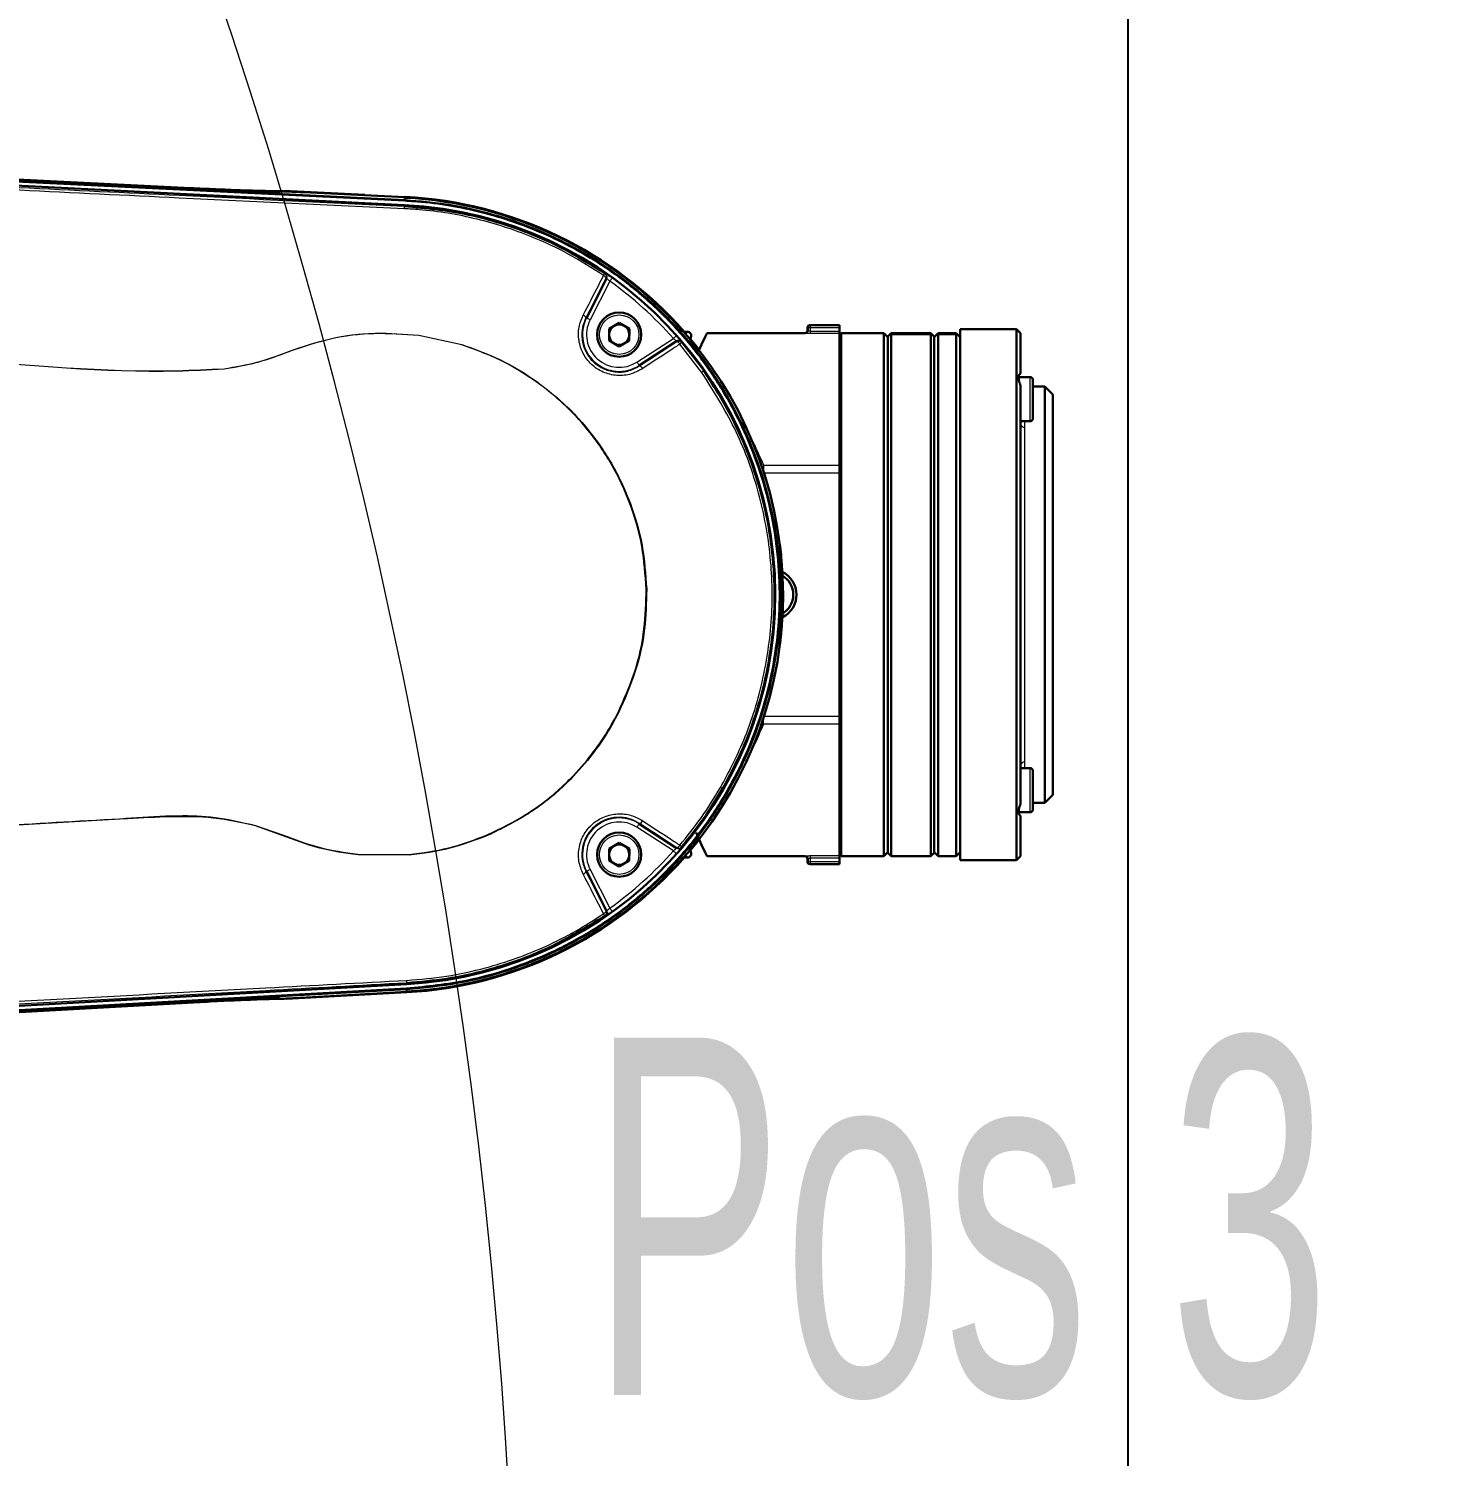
# Model space of a CAD drawing. Header units: millimetres. Extents: x 0 to 8400, y 0 to 5940.
# Drawn here: x 3019.2 to 3196, y 4273.8 to 4453.9 of the extents above; entities that cross this region are included whole.
import ezdxf

# ---------------------------------------------------------------- set-up
doc = ezdxf.new("R2010")
doc.units = ezdxf.units.MM
doc.layers.add('do kich thuoc', color=10, linetype='Continuous', lineweight=5, plot=False)
doc.styles.add('SLDTEXTSTYLE0', font='TXT', dxfattribs={"width": 0.605})
doc.styles.get("Standard").update_dxf_attribs({"font": 'times.ttf', "width": 2, "height": 50})
doc.dimstyles.new('ISO-25', dxfattribs={"dimtxt": 40, "dimasz": 40, "dimexe": 1.25, "dimexo": 0.625, "dimtad": 1, "dimtxsty": 'Standard', "dimcen": 2.5, "dimclrd": 1, "dimclrt": 1, "dimadec": 0, "dimazin": 0, "dimtfac": 1, "dimtmove": 0, "dimatfit": 3, "dimfxl": 1, "dimarcsym": 0})

# ---------------------------------------------------------------- blocks, each defined once
blk = doc.blocks.new('*D10')
at = {"color": 0, "lineweight": -2, "transparency": 16777216}
for p, q in [((3078.97, 4775.75), (3545.95, 4775.75)), ((3078.97, 3323.75), (3545.95, 3323.75))]:
    blk.add_line(p, q, dxfattribs=at)
at = {"color": 1, "lineweight": -2, "transparency": 16777216}
blk.add_line((3544.7, 4735.75), (3544.7, 3363.75), dxfattribs=at)
at = {"color": 1, "lineweight": 25, "transparency": 16777216}
for points in [[(3538.04, 4735.75), (3551.37, 4735.75), (3544.7, 4775.75)], [(3538.04, 3363.75), (3551.37, 3363.75), (3544.7, 3323.75)]]:
    blk.add_solid(points, dxfattribs=at)
at = {"layer": 'Defpoints', "color": 0, "lineweight": 25, "transparency": 16777216}
for p in [(3078.35, 4775.75), (3078.35, 3323.75), (3544.7, 3323.75)]:
    blk.add_point(p, dxfattribs=at)
at = {"color": 1, "lineweight": 25, "transparency": 16777216, "insert": (3523.73, 4049.75), "char_height": 40, "attachment_point": 5, "rotation": 90}
blk.add_mtext('1452', dxfattribs=at)

msp = doc.modelspace()

# ---------------------------------------------------------------- linework, layer by layer
at = {"color": 7, "linetype": 'Continuous', "lineweight": 30}
for p, q in [((2902.035, 4440.274), (3066.591, 4432.16)), ((3066.557, 4431.597), (2902.679, 4439.793)), ((3015.181, 4434.942), (3039.642, 4433.736)), ((3051.364, 4433.372), (3061.566, 4432.869)), ((3051.364, 4433.372), (3051.366, 4433.352)), ((3053.892, 4433.212), (3066.598, 4432.585)), ((3061.566, 4432.869), (3061.566, 4432.833)), ((3066.598, 4432.612), (3066.636, 4432.619)), ((3066.598, 4432.294), (3066.598, 4432.585)), ((3089.494, 4417.359), (3092.035, 4422.346)), ((3092.342, 4416.005), (3092.332, 4414.53)), ((3092.342, 4416.005), (3093.624, 4416.735)), ((3094.897, 4415.989), (3093.624, 4416.735)), ((3094.897, 4415.989), (3094.888, 4414.514)), ((3117.334, 4415.76), (3117.334, 4416.145)), ((3117.377, 4415.717), (3117.377, 4416.103)), ((3117.638, 4416.449), (3121.39, 4416.449)), ((3121.39, 4416.407), (3121.39, 4416.449)), ((3121.39, 4416.103), (3121.39, 4416.407)), ((3121.39, 4415.69), (3121.39, 4416.103)), ((3143.697, 4415.942), (3136.599, 4415.942)), ((3136.599, 4349.021), (3136.599, 4415.942)), ((3144.204, 4415.435), (3143.697, 4415.942)), ((3143.697, 4349.021), (3143.697, 4415.942)), ((3092.332, 4414.53), (3093.605, 4413.785)), ((3094.888, 4414.514), (3093.605, 4413.785)), ((3100.827, 4414.429), (3096.133, 4411.381)), ((3102.191, 4415.637), (3101.748, 4415.637)), ((3104.664, 4415.415), (3104.683, 4415.456)), ((3117.03, 4415.456), (3104.683, 4415.456)), ((3121.39, 4415.69), (3121.39, 4415.386)), ((3121.593, 4415.435), (3121.39, 4415.233)), ((3121.39, 4415.386), (3121.39, 4398.796)), ((3126.967, 4415.435), (3121.593, 4415.435)), ((3121.593, 4349.528), (3121.593, 4415.435)), ((3127.474, 4414.929), (3126.967, 4415.435)), ((3126.967, 4349.528), (3126.967, 4415.435)), ((3127.879, 4415.435), (3127.474, 4415.03)), ((3127.474, 4415.03), (3127.474, 4349.934)), ((3132.898, 4415.435), (3127.879, 4415.435)), ((3127.879, 4415.4), (3127.879, 4415.435)), ((3127.879, 4415.4), (3132.898, 4415.4)), ((3127.879, 4349.528), (3127.879, 4415.338)), ((3132.898, 4415.338), (3127.879, 4415.338)), ((3133.304, 4415.03), (3132.898, 4415.435)), ((3132.898, 4415.4), (3132.898, 4415.435)), ((3132.898, 4349.528), (3132.898, 4415.338)), ((3133.811, 4415.435), (3133.304, 4414.929)), ((3133.304, 4349.934), (3133.304, 4415.03)), ((3136.092, 4415.435), (3133.811, 4415.435)), ((3133.811, 4415.435), (3133.811, 4415.4)), ((3133.811, 4415.4), (3136.092, 4415.4)), ((3133.811, 4415.338), (3133.811, 4349.528)), ((3136.092, 4415.338), (3133.811, 4415.338)), ((3136.599, 4414.929), (3136.092, 4415.435)), ((3136.092, 4415.435), (3136.092, 4415.4)), ((3136.092, 4415.338), (3136.092, 4349.528)), ((3144.204, 4415.435), (3144.204, 4410.371)), ((3145.421, 4409.921), (3143.98, 4409.921)), ((3144.204, 4408.864), (3144.204, 4356.099)), ((3145.725, 4409.617), (3145.725, 4404.649)), ((3147.246, 4408.743), (3145.725, 4408.743)), ((3148.26, 4407.729), (3147.246, 4408.743)), ((3147.246, 4356.22), (3147.246, 4408.743)), ((3148.26, 4407.729), (3148.26, 4357.234)), ((3144.204, 4404.344), (3145.421, 4404.344)), ((3121.39, 4397.899), (3121.39, 4398.796)), ((3121.39, 4367.171), (3121.39, 4397.792)), ((3121.39, 4366.167), (3121.39, 4367.064)), ((3121.39, 4366.167), (3121.39, 4349.578)), ((3145.421, 4360.619), (3144.204, 4360.619)), ((3145.725, 4360.315), (3145.725, 4355.347)), ((3147.246, 4356.22), (3148.26, 4357.234)), ((3143.971, 4355.042), (3145.421, 4355.042)), ((3144.204, 4354.593), (3144.204, 4349.528)), ((3145.725, 4356.22), (3147.246, 4356.22)), ((3096.133, 4353.582), (3100.827, 4350.534)), ((3092.342, 4350.449), (3093.624, 4351.179)), ((3094.897, 4350.433), (3093.624, 4351.179)), ((3092.342, 4350.449), (3092.332, 4348.974)), ((3094.897, 4350.433), (3094.888, 4348.958)), ((3101.748, 4349.327), (3102.191, 4349.327)), ((3104.683, 4349.508), (3104.664, 4349.548)), ((3117.03, 4349.508), (3104.683, 4349.508)), ((3117.334, 4349.204), (3117.334, 4348.818)), ((3117.377, 4348.861), (3117.377, 4349.247)), ((3121.39, 4349.731), (3121.593, 4349.528)), ((3121.39, 4349.578), (3121.39, 4349.274)), ((3121.39, 4348.861), (3121.39, 4349.274)), ((3121.593, 4349.528), (3126.967, 4349.528)), ((3126.967, 4349.528), (3127.474, 4350.035)), ((3127.474, 4349.934), (3127.879, 4349.528)), ((3127.879, 4349.528), (3132.898, 4349.528)), ((3132.898, 4349.528), (3133.304, 4349.934)), ((3133.304, 4350.035), (3133.811, 4349.528)), ((3133.811, 4349.528), (3136.092, 4349.528)), ((3136.092, 4349.528), (3136.599, 4350.035)), ((3143.697, 4349.021), (3144.204, 4349.528)), ((3092.035, 4342.618), (3089.494, 4347.604)), ((3092.332, 4348.974), (3093.605, 4348.229)), ((3094.888, 4348.958), (3093.605, 4348.229)), ((3121.39, 4348.514), (3117.638, 4348.514)), ((3121.39, 4348.557), (3121.39, 4348.861)), ((3121.39, 4348.514), (3121.39, 4348.557)), ((3136.599, 4349.021), (3143.697, 4349.021)), ((2902.685, 4324.166), (3066.857, 4333.382)), ((3066.813, 4332.815), (2902.04, 4323.683)), ((3066.855, 4332.356), (3051.675, 4331.514)), ((3051.675, 4331.514), (3051.677, 4331.535)), ((3066.851, 4332.392), (3054.202, 4331.691)), ((3039.955, 4331.079), (3014.871, 4329.689))]:
    msp.add_line(p, q, dxfattribs=at)
at = {"color": 8, "linetype": 'Continuous', "lineweight": 15}
for p, q in [((2902.042, 4440.409), (3066.598, 4432.294)), ((3050.379, 4433.095), (3051.366, 4433.352)), ((3066.55, 4431.455), (3066.557, 4431.597)), ((3092.429, 4422.004), (3089.946, 4417.129)), ((3092.035, 4422.346), (3091.973, 4422.33)), ((3089.421, 4417.397), (3089.494, 4417.359)), ((3117.377, 4416.103), (3117.334, 4416.145)), ((3117.334, 4415.76), (3117.374, 4415.719)), ((3117.681, 4416.103), (3117.377, 4416.103)), ((3117.638, 4416.449), (3117.681, 4416.407)), ((3117.681, 4416.407), (3117.681, 4416.103)), ((3117.681, 4416.407), (3121.39, 4416.407)), ((3121.39, 4416.103), (3117.681, 4416.103)), ((3117.681, 4416.103), (3117.681, 4415.69)), ((3073.768, 4413.968), (3068.356, 4415.14)), ((3068.361, 4415.18), (3073.781, 4414.009)), ((3095.857, 4411.806), (3100.445, 4414.786)), ((3100.82, 4414.382), (3100.827, 4414.429)), ((3104.007, 4410.532), (3101.263, 4414.071)), ((3101.482, 4414.285), (3104.246, 4410.722)), ((3117.07, 4415.415), (3104.664, 4415.415)), ((3117.07, 4415.415), (3117.03, 4415.456)), ((3117.681, 4415.69), (3117.681, 4415.386)), ((3117.681, 4415.69), (3121.39, 4415.69)), ((3121.39, 4415.386), (3117.681, 4415.386)), ((3096.173, 4411.32), (3096.133, 4411.381)), ((3145.421, 4404.344), (3145.421, 4409.921)), ((3144.711, 4403.591), (3144.711, 4361.372)), ((3111.802, 4398.796), (3111.802, 4398.013)), ((3111.802, 4398.796), (3121.39, 4398.796)), ((3121.39, 4397.792), (3111.873, 4397.792)), ((3111.873, 4367.171), (3121.39, 4367.171)), ((3111.802, 4366.167), (3111.354, 4366.037)), ((3111.802, 4366.167), (3111.802, 4366.95)), ((3121.39, 4366.167), (3111.802, 4366.167)), ((3087.816, 4359.657), (3089.574, 4361.638)), ((3089.635, 4361.587), (3087.874, 4359.6)), ((3145.421, 4355.042), (3145.421, 4360.619)), ((3051.153, 4352.138), (3047.775, 4353.327)), ((3047.793, 4353.388), (3051.18, 4352.203)), ((3100.445, 4350.178), (3095.857, 4353.157)), ((3096.172, 4353.642), (3096.133, 4353.582)), ((3067.13, 4349.625), (3060.66, 4349.668)), ((3060.669, 4349.749), (3067.123, 4349.709)), ((3100.827, 4350.534), (3100.82, 4350.582)), ((3117.07, 4349.548), (3104.664, 4349.548)), ((3117.03, 4349.508), (3117.07, 4349.548)), ((3117.374, 4349.244), (3117.334, 4349.204)), ((3117.681, 4349.578), (3121.39, 4349.578)), ((3117.681, 4349.578), (3117.681, 4349.274)), ((3121.39, 4349.274), (3117.681, 4349.274)), ((3117.681, 4349.274), (3117.681, 4348.861)), ((3089.423, 4347.568), (3089.494, 4347.604)), ((3089.946, 4347.834), (3092.429, 4342.96)), ((3117.334, 4348.818), (3117.377, 4348.861)), ((3117.377, 4348.861), (3117.681, 4348.861)), ((3117.681, 4348.557), (3117.638, 4348.514)), ((3117.681, 4348.861), (3121.39, 4348.861)), ((3117.681, 4348.861), (3117.681, 4348.557)), ((3121.39, 4348.557), (3117.681, 4348.557)), ((3091.973, 4342.634), (3092.035, 4342.618)), ((3066.849, 4333.524), (3066.857, 4333.382)), ((3066.821, 4332.681), (2902.048, 4323.548)), ((3066.85, 4332.444), (3066.855, 4332.356))]:
    msp.add_line(p, q, dxfattribs=at)
at = {"color": 0, "lineweight": 25, "elevation": 559.688}
msp.add_lwpolyline([(2757.721, 5023.748), (3157.721, 5023.748), (3157.721, 3323.748), (2757.721, 3323.748)], close=True, dxfattribs=at)
at = {"color": 8, "linetype": 'Continuous', "lineweight": 15, "flags": 128}
for points in [[(3091.807, 4422.978), (3091.823, 4422.982), (3091.87, 4422.994)], [(3091.973, 4422.33), (3091.98, 4422.365), (3091.972, 4422.408), (3091.95, 4422.455), (3091.913, 4422.505), (3091.864, 4422.558), (3091.803, 4422.61), (3091.733, 4422.661), (3091.656, 4422.708)], [(3092.429, 4422.004), (3092.486, 4422.083), (3092.541, 4422.16), (3092.592, 4422.23), (3092.636, 4422.292), (3092.673, 4422.344), (3092.701, 4422.382), (3092.718, 4422.406), (3092.725, 4422.416)], [(3089.946, 4417.129), (3089.859, 4417.174), (3089.775, 4417.216), (3089.697, 4417.256), (3089.629, 4417.291), (3089.573, 4417.319), (3089.531, 4417.341), (3089.504, 4417.354), (3089.494, 4417.359)], [(3068.361, 4415.18), (3068.36, 4415.175), (3068.359, 4415.17), (3068.359, 4415.165), (3068.358, 4415.16), (3068.357, 4415.155), (3068.357, 4415.15), (3068.356, 4415.145), (3068.356, 4415.14)], [(3100.445, 4414.786), (3100.518, 4414.851), (3100.589, 4414.914), (3100.654, 4414.971), (3100.711, 4415.022), (3100.758, 4415.064), (3100.793, 4415.095), (3100.816, 4415.115), (3100.824, 4415.123)], [(3101.263, 4414.071), (3101.206, 4414.15), (3101.145, 4414.222), (3101.082, 4414.284), (3101.02, 4414.334), (3100.96, 4414.369), (3100.906, 4414.39), (3100.858, 4414.394), (3100.82, 4414.382)], [(3101.489, 4414.333), (3101.485, 4414.309), (3101.482, 4414.285)], [(3102.052, 4415.289), (3102.176, 4415.601), (3102.191, 4415.637)], [(3095.857, 4411.806), (3095.911, 4411.724), (3095.962, 4411.645), (3096.009, 4411.573), (3096.051, 4411.508), (3096.085, 4411.456), (3096.111, 4411.416), (3096.127, 4411.391), (3096.133, 4411.381)], [(3096.579, 4410.978), (3096.523, 4411.059), (3096.464, 4411.133), (3096.404, 4411.198), (3096.346, 4411.252), (3096.292, 4411.292), (3096.244, 4411.318), (3096.204, 4411.327), (3096.173, 4411.32)], [(3113.923, 4387.258), (3113.926, 4387.259), (3113.933, 4387.259), (3113.943, 4387.26), (3113.956, 4387.262), (3113.972, 4387.263), (3113.991, 4387.265), (3114.013, 4387.267), (3114.038, 4387.269)], [(3113.923, 4377.705), (3113.926, 4377.705), (3113.933, 4377.704), (3113.943, 4377.703), (3113.956, 4377.702), (3113.972, 4377.701), (3113.991, 4377.699), (3114.013, 4377.697), (3114.038, 4377.694)], [(3089.635, 4361.587), (3089.628, 4361.594), (3089.62, 4361.6), (3089.612, 4361.606), (3089.605, 4361.613), (3089.597, 4361.619), (3089.589, 4361.625), (3089.582, 4361.632), (3089.574, 4361.638)], [(3095.857, 4353.157), (3095.911, 4353.239), (3095.962, 4353.318), (3096.009, 4353.391), (3096.051, 4353.455), (3096.085, 4353.508), (3096.111, 4353.548), (3096.127, 4353.573), (3096.133, 4353.582)], [(3100.82, 4350.582), (3100.857, 4350.57), (3100.904, 4350.575), (3100.958, 4350.596), (3101.017, 4350.632), (3101.078, 4350.682), (3101.141, 4350.745), (3101.202, 4350.817), (3101.259, 4350.896)], [(3100.445, 4350.178), (3100.518, 4350.113), (3100.589, 4350.05), (3100.654, 4349.992), (3100.711, 4349.942), (3100.758, 4349.9), (3100.793, 4349.868), (3100.816, 4349.848), (3100.824, 4349.841)], [(3101.482, 4350.678), (3101.484, 4350.662), (3101.489, 4350.631)], [(3102.191, 4349.327), (3102.176, 4349.363), (3102.052, 4349.675)], [(3089.946, 4347.834), (3089.859, 4347.79), (3089.775, 4347.747), (3089.697, 4347.708), (3089.629, 4347.673), (3089.573, 4347.644), (3089.531, 4347.623), (3089.504, 4347.609), (3089.494, 4347.604)], [(3091.651, 4342.264), (3091.728, 4342.311), (3091.798, 4342.361), (3091.86, 4342.413), (3091.91, 4342.464), (3091.947, 4342.513), (3091.971, 4342.559), (3091.979, 4342.6), (3091.973, 4342.634)], [(3091.87, 4341.97), (3091.847, 4341.976), (3091.808, 4341.985)], [(3092.08, 4342.487), (3092.068, 4342.533), (3092.035, 4342.618)], [(3092.429, 4342.96), (3092.486, 4342.881), (3092.541, 4342.804), (3092.592, 4342.733), (3092.636, 4342.671), (3092.673, 4342.62), (3092.701, 4342.581), (3092.718, 4342.557), (3092.725, 4342.548)]]:
    msp.add_lwpolyline(points, dxfattribs=at)
at = {"color": 7, "linetype": 'Continuous', "lineweight": 30, "flags": 128}
for points in [[(3103.655, 4413.252), (3103.167, 4413.869), (3102.538, 4414.636)], [(3102.661, 4414.94), (3102.647, 4414.904), (3102.56, 4414.691)], [(3102.576, 4414.729), (3103.234, 4413.927), (3103.697, 4413.342)], [(3103.655, 4413.252), (3104.005, 4414.002), (3104.464, 4414.985), (3104.664, 4415.415)], [(3136.092, 4415.4), (3136.157, 4415.335), (3136.26, 4415.233)], [(3102.538, 4350.327), (3103.301, 4351.262), (3103.655, 4351.712)], [(3103.697, 4351.622), (3103.371, 4351.208), (3102.576, 4350.234)], [(3104.664, 4349.548), (3104.464, 4349.978), (3104.005, 4350.961), (3103.297, 4352.481)], [(3102.56, 4350.272), (3102.647, 4350.059), (3102.661, 4350.024)], [(3066.821, 4332.681), (3066.825, 4332.641), (3066.829, 4332.603), (3066.833, 4332.565), (3066.837, 4332.528), (3066.84, 4332.493), (3066.844, 4332.458), (3066.848, 4332.424), (3066.851, 4332.392)]]:
    msp.add_lwpolyline(points, dxfattribs=at)
at = {"color": 7, "linetype": 'Continuous', "lineweight": 30}
for centre in [(3093.615, 4415.26), (3093.615, 4349.704)]:
    msp.add_circle(centre, 2.788, dxfattribs=at)
at = {"color": 8, "linetype": 'Continuous', "lineweight": 15}
for centre in [(3093.615, 4415.26), (3093.615, 4349.704)]:
    msp.add_circle(centre, 2.484, dxfattribs=at)
at = {"color": 7, "linetype": 'Continuous', "lineweight": 15}
msp.add_arc((2367.65, 4229.008), 713.179, 314.966774, 189.876122, dxfattribs=at)
at = {"color": 7, "linetype": 'Continuous', "lineweight": 30}
for centre, radius, start, end in [((3083.178, 4431.364), 16.606, 176.787, 177.25222), ((3064.101, 4382.482), 50.165, 7.14579, 87.14692), ((3064.101, 4382.482), 50.202, 41.33336, 87.10565), ((3064.101, 4382.482), 50.113, 41.42244, 87.10054), ((3064.101, 4382.482), 49.177, 273.21291, 87.13692), ((3093.615, 4415.26), 1.278, 119.64134, 179.64134), ((3093.615, 4415.26), 1.278, 59.64134, 119.64134), ((3093.615, 4415.26), 1.278, 359.64134, 59.64134), ((3093.615, 4415.26), 1.278, 179.64134, 239.64134), ((3093.615, 4415.26), 1.278, 239.64134, 299.64134), ((3093.615, 4415.26), 1.278, 299.64134, 359.64134), ((3101.103, 4414.004), 0.507, 40.45185, 122.97755), ((3102.191, 4415.13), 0.507, 338, 90), ((3145.421, 4409.617), 0.304, 0, 90), ((3145.421, 4404.649), 0.304, 270, 0), ((3112.771, 4382.482), 3.194, 0, 64.2922), ((3112.771, 4382.482), 2.788, 0, 60.22901), ((3112.771, 4382.482), 1.288, 335.76427, 24.23573), ((3112.771, 4382.482), 2.788, 299.77099, 0), ((3112.771, 4382.482), 3.194, 295.87792, 0), ((3064.101, 4382.482), 50.165, 273.14233, 352.85421), ((3145.421, 4360.315), 0.304, 0, 90), ((3145.421, 4355.347), 0.304, 270, 0), ((3093.615, 4349.704), 1.278, 59.64134, 119.64134), ((3064.101, 4382.482), 50.113, 273.14438, 318.57756), ((3064.101, 4382.482), 50.202, 273.14438, 318.66664), ((3093.615, 4349.704), 1.278, 119.64134, 179.64134), ((3093.615, 4349.704), 1.278, 179.64134, 239.64134), ((3093.615, 4349.704), 1.278, 299.64134, 359.64134), ((3093.615, 4349.704), 1.278, 359.64134, 59.64134), ((3102.191, 4349.834), 0.507, 270, 22), ((3093.615, 4349.704), 1.278, 239.64134, 299.64134), ((3091.582, 4342.388), 0.507, 304.46587, 11.22186), ((3103.619, 4334.863), 36.864, 183.18477, 183.39431)]:
    msp.add_arc(centre, radius, start, end, dxfattribs=at)
at = {"color": 8, "linetype": 'Continuous', "lineweight": 15}
for centre, radius, start, end in [((3065.659, 4431.237), 0.918, 353.76101, 13.7776), ((3090.741, 4423.397), 1.145, 323.01643, 338.54838), ((3091.521, 4422.56), 0.507, 333.01768, 55.60194), ((3091.583, 4422.576), 0.507, 333.02981, 55.5499), ((3064.101, 4382.482), 48.626, 41.63196, 54.36804), ((3064.101, 4382.482), 49.133, 41.63196, 54.36804), ((3088.922, 4417.228), 0.526, 18.71532, 72.70893), ((3093.615, 4415.26), 4.625, 153, 303), ((3093.615, 4415.26), 4.118, 153, 303), ((3117.07, 4415.72), 0.304, 270.07935, 359.92065), ((3117.072, 4415.717), 0.305, 270.10203, 359.89797), ((3117.681, 4416.102), 0.304, 90.07286, 179.92714), ((3071.261, 4414.751), 2.626, 342.66414, 343.59554), ((3101.096, 4413.957), 0.507, 40.41245, 122.98045), ((3100.357, 4415.216), 1.46, 308.37094, 320.39626), ((3055.101, 4414.357), 3.315, 201.24165, 201.75464), ((3041.554, 4410.635), 2.287, 7.27208, 7.85856), ((3103.096, 4411.918), 1.659, 303.31263, 313.85797), ((3071.85, 4417.913), 15.265, 322.88377, 323.07101), ((3144.666, 4404.055), 0.466, 186.89395, 275.52205), ((3097.473, 4362.38), 20.801, 91.08094, 91.26776), ((3092.836, 4366.293), 1.491, 61.50189, 64.43474), ((3144.666, 4360.909), 0.465, 84.46649, 173.11751), ((3069.851, 4341.133), 25.805, 45.69847, 45.87782), ((3105.467, 4356.462), 1.941, 52.54926, 61.63247), ((3036.284, 4356.67), 11.967, 343.77507, 344.08131), ((3093.615, 4349.704), 4.625, 57, 207), ((3093.615, 4349.704), 4.118, 57, 207), ((3096.046, 4354.197), 0.569, 282.81155, 338.16096), ((3036.377, 4358.28), 16.002, 337.42901, 337.68352), ((3051.071, 4341.187), 28.245, 22.84259, 23.01284), ((3100.314, 4349.703), 1.521, 39.86277, 51.62902), ((3037.484, 4352.178), 23.311, 353.81743, 354.0179), ((3047.682, 4347.953), 19.519, 4.91438, 5.16086), ((3064.101, 4382.482), 48.626, 305.63196, 318.36804), ((3064.101, 4382.482), 49.133, 305.63196, 318.36804), ((3101.096, 4351.007), 0.507, 237.02509, 319.58051), ((3101.103, 4350.96), 0.507, 237.01646, 319.55414), ((3117.07, 4349.244), 0.304, 0.05667, 89.94333), ((3117.072, 4349.246), 0.304, 0.0908, 89.9092), ((3088.917, 4347.751), 0.538, 287.34185, 340.13984), ((3117.681, 4348.862), 0.305, 180.09555, 269.90445), ((3090.702, 4341.547), 1.189, 21.60504, 37.05738), ((3091.521, 4342.404), 0.507, 304.39664, 26.98373), ((3065.861, 4333.745), 1.013, 347.39628, 6.62227)]:
    msp.add_arc(centre, radius, start, end, dxfattribs=at)
at = {"color": 7, "linetype": 'Continuous', "lineweight": 30}
for centre, major_axis, start_param, end_param in [((3117.03, 4415.76), (-0.215, 0.215), 2.3568035, 3.9263818), ((3117.638, 4416.145), (-0.215, 0.215), 5.4983961, 7.0679745), ((3117.03, 4349.204), (-0.215, -0.215), 2.3568035, 3.9263818), ((3117.638, 4348.819), (-0.215, -0.215), 5.4983961, 7.0679745)]:
    msp.add_ellipse(centre, major_axis=major_axis, ratio=0.9987828, start_param=start_param, end_param=end_param, dxfattribs=at)
at = {"color": 8, "linetype": 'Continuous', "lineweight": 15}
for centre, major_axis, ratio, start_param, end_param in [((3117.334, 4382.482), (0, 33.258), 0.0349208, 6.2459529, 6.2482787), ((3117.03, 4382.482), (0, 32.954), 0.0352431, 6.2459529, 6.2482787), ((3117.03, 4382.482), (0, 32.954), 0.0352431, 3.1764992, 3.178825), ((3117.334, 4382.482), (0, 33.258), 0.0349208, 3.1764992, 3.178825)]:
    msp.add_ellipse(centre, major_axis=major_axis, ratio=ratio, start_param=start_param, end_param=end_param, dxfattribs=at)
for points, knots in [([(2997.93, 4434.8), (3011.341, 4434.146), (3034.217, 4433.03), (3057.087, 4431.916), (3066.55, 4431.455)], [0, 0, 0, 0, 0.5862102, 1, 1, 1, 1]), ([(3066.571, 4431.137), (3057.107, 4431.582), (3034.234, 4432.656), (3011.356, 4433.788), (2997.944, 4434.451)], [0, 0, 0, 0, 0.4137843, 1, 1, 1, 1]), ([(3066.598, 4432.294), (3068.464, 4432.138), (3072.2, 4431.826), (3077.691, 4430.566), (3083.012, 4428.751), (3088.084, 4426.326), (3092.853, 4423.358), (3097.264, 4419.879), (3101.245, 4415.916), (3104.762, 4411.537), (3107.773, 4406.794), (3110.218, 4401.736), (3112.088, 4396.44), (3113.358, 4390.968), (3113.992, 4385.386), (3114.003, 4379.769), (3113.39, 4374.185), (3112.141, 4368.708), (3110.292, 4363.404), (3107.866, 4358.338), (3104.873, 4353.583), (3101.373, 4349.19), (3097.407, 4345.212), (3093.009, 4341.716), (3088.253, 4338.73), (3084.267, 4336.807), (3079.375, 4334.905), (3073.949, 4333.349), (3069.035, 4332.888), (3066.821, 4332.681)], [0, 0, 0, 0, 0.03706, 0.0742387, 0.1112988, 0.1482898, 0.1853991, 0.2223903, 0.259381, 0.2964904, 0.3334812, 0.3704724, 0.4075816, 0.4445727, 0.4815636, 0.5186725, 0.5556639, 0.5926548, 0.6297639, 0.666755, 0.7037461, 0.7408553, 0.7778462, 0.8148375, 0.8519465, 0.8889377, 0.9023128, 0.9559807, 1, 1, 1, 1]), ([(3091.656, 4422.708), (3090.212, 4423.631), (3087.308, 4425.487), (3081.987, 4427.96), (3075.69, 4430.003), (3070.255, 4430.912), (3067.185, 4431.099), (3066.571, 4431.137)], [0, 0, 0, 0, 0.1916892, 0.3855476, 0.6552791, 0.9311545, 1, 1, 1, 1]), ([(3091.87, 4422.994), (3091.881, 4422.988), (3091.905, 4422.977), (3092.057, 4422.879), (3092.274, 4422.732), (3092.51, 4422.568), (3092.664, 4422.459), (3092.725, 4422.416)], [0, 0, 0, 0, 0.21338883, 0.42724898, 0.64228345, 0.8595568, 1, 1, 1, 1]), ([(3089.079, 4417.73), (3089.737, 4419.003), (3090.606, 4420.683), (3091.451, 4422.313), (3091.656, 4422.708)], [0, 0, 0, 0, 0.7576017, 1, 1, 1, 1]), ([(3091.973, 4422.33), (3091.77, 4421.938), (3090.932, 4420.323), (3090.072, 4418.658), (3089.421, 4417.397)], [0, 0, 0, 0, 0.24251655, 1, 1, 1, 1]), ([(3092.429, 4422.004), (3092.402, 4422.03), (3092.332, 4422.096), (3092.224, 4422.194), (3092.124, 4422.281), (3092.052, 4422.337), (3092.041, 4422.343), (3092.035, 4422.346)], [0, 0, 0, 0, 0.1422692, 0.3609864, 0.5757875, 0.7882883, 1, 1, 1, 1]), ([(3096.579, 4410.978), (3096.044, 4410.697), (3094.974, 4410.134), (3093.111, 4410.038), (3091.357, 4410.541), (3089.903, 4411.594), (3088.9, 4413.041), (3088.435, 4414.708), (3088.495, 4416.348), (3088.894, 4417.294), (3089.079, 4417.73)], [0, 0, 0, 0, 0.1350106, 0.2698976, 0.400366, 0.5263986, 0.6497328, 0.7719066, 0.8946821, 1, 1, 1, 1]), ([(3043.822, 4410.924), (3041.839, 4410.824), (3030.592, 4410.26), (3007.835, 4412.616), (2978.223, 4413.577), (2949.042, 4415.048), (2924.696, 4416.255), (2909.173, 4417.091), (2902.478, 4417.452)], [0, 0, 0, 0, 0.0421338, 0.2389417, 0.4837442, 0.6709129, 0.8580759, 1, 1, 1, 1]), ([(2902.479, 4417.484), (2909.174, 4417.123), (2924.698, 4416.284), (2949.043, 4415.073), (2978.225, 4413.598), (3007.835, 4412.637), (3030.591, 4410.281), (3041.837, 4410.847), (3043.819, 4410.947)], [0, 0, 0, 0, 0.1419341, 0.3291008, 0.5162731, 0.761082, 0.9578935, 1, 1, 1, 1]), ([(3089.421, 4417.397), (3089.256, 4417.006), (3088.9, 4416.162), (3088.85, 4414.69), (3089.274, 4413.193), (3090.18, 4411.892), (3091.489, 4410.943), (3093.065, 4410.486), (3094.737, 4410.567), (3095.694, 4411.069), (3096.173, 4411.32)], [0, 0, 0, 0, 0.1052904, 0.2277936, 0.3497112, 0.472972, 0.5990761, 0.7296635, 0.8647024, 1, 1, 1, 1]), ([(3117.681, 4415.69), (3117.647, 4415.69), (3117.578, 4415.691), (3117.487, 4415.696), (3117.418, 4415.704), (3117.383, 4415.711), (3117.379, 4415.715), (3117.377, 4415.717)], [0, 0, 0, 0, 0.21890431, 0.43806583, 0.65758193, 0.87745571, 1, 1, 1, 1]), ([(3052.011, 4413.156), (3053.731, 4413.741), (3057.195, 4414.921), (3062.747, 4415.616), (3066.472, 4415.326), (3068.361, 4415.18)], [0, 0, 0, 0, 0.3271864, 0.6587811, 1, 1, 1, 1]), ([(3068.356, 4415.14), (3066.522, 4415.286), (3062.803, 4415.581), (3057.252, 4414.904), (3053.741, 4413.712), (3052.022, 4413.128)], [0, 0, 0, 0, 0.3315848, 0.672781, 1, 1, 1, 1]), ([(3084.022, 4408.702), (3082.454, 4409.788), (3079.267, 4411.996), (3075.62, 4413.304), (3073.768, 4413.968)], [0, 0, 0, 0, 0.492325, 1, 1, 1, 1]), ([(3073.781, 4414.009), (3075.224, 4413.499), (3078.141, 4412.467), (3081.533, 4410.566), (3083.425, 4409.196), (3084.053, 4408.741)], [0, 0, 0, 0, 0.3958781, 0.79968, 1, 1, 1, 1]), ([(3096.173, 4411.32), (3097.35, 4412.095), (3098.919, 4413.127), (3100.44, 4414.131), (3100.82, 4414.382)], [0, 0, 0, 0, 0.750237, 1, 1, 1, 1]), ([(3101.263, 4414.071), (3100.881, 4413.818), (3099.347, 4412.804), (3097.766, 4411.761), (3096.579, 4410.978)], [0, 0, 0, 0, 0.2495577, 1, 1, 1, 1]), ([(3100.827, 4414.429), (3100.826, 4414.432), (3100.823, 4414.438), (3100.782, 4414.482), (3100.698, 4414.564), (3100.581, 4414.67), (3100.491, 4414.747), (3100.445, 4414.786)], [0, 0, 0, 0, 0.1253352, 0.338812, 0.555845, 0.7768709, 1, 1, 1, 1]), ([(3100.824, 4415.123), (3100.902, 4415.035), (3101.056, 4414.86), (3101.258, 4414.623), (3101.407, 4414.443), (3101.48, 4414.35), (3101.486, 4414.337), (3101.489, 4414.333)], [0, 0, 0, 0, 0.22059782, 0.4408101, 0.65864305, 0.87369337, 1, 1, 1, 1]), ([(3117.681, 4415.386), (3117.612, 4415.386), (3117.476, 4415.387), (3117.294, 4415.392), (3117.156, 4415.4), (3117.086, 4415.407), (3117.076, 4415.411), (3117.073, 4415.413)], [0, 0, 0, 0, 0.2201878, 0.4399117, 0.659186, 0.8781091, 1, 1, 1, 1]), ([(3043.819, 4410.947), (3045.209, 4411.178), (3048.011, 4411.645), (3050.67, 4412.649), (3052.011, 4413.156)], [0, 0, 0, 0, 0.4957073, 1, 1, 1, 1]), ([(3052.022, 4413.128), (3050.701, 4412.63), (3048.04, 4411.626), (3045.235, 4411.159), (3043.822, 4410.924)], [0, 0, 0, 0, 0.4963059, 1, 1, 1, 1]), ([(3106.389, 4358.17), (3107.344, 4359.977), (3109.574, 4364.199), (3111.829, 4371.404), (3113.042, 4379.535), (3112.831, 4387.77), (3111.254, 4395.844), (3108.397, 4403.59), (3105.471, 4408.218), (3104.007, 4410.532)], [0, 0, 0, 0, 0.1107845, 0.2588617, 0.406937, 0.555162, 0.7033871, 0.851693, 1, 1, 1, 1]), ([(3097.013, 4383.176), (3096.892, 4384.982), (3096.647, 4388.648), (3095.11, 4393.951), (3092.77, 4399), (3089.931, 4403.069), (3086.959, 4406.311), (3085.006, 4407.901), (3084.022, 4408.702)], [0, 0, 0, 0, 0.1829284, 0.3711696, 0.5553061, 0.744773, 0.8715451, 1, 1, 1, 1]), ([(3084.053, 4408.741), (3085.025, 4407.951), (3086.983, 4406.361), (3089.929, 4403.156), (3092.793, 4399.076), (3095.131, 4394.071), (3096.701, 4388.713), (3096.953, 4385.04), (3097.081, 4383.177)], [0, 0, 0, 0, 0.126741, 0.2551719, 0.439299, 0.6287655, 0.8117327, 1, 1, 1, 1]), ([(3109.122, 4404.236), (3109.504, 4403.571), (3110.461, 4401.909), (3111.299, 4399.964), (3111.802, 4398.796)], [0, 0, 0, 0, 0.3995286, 1, 1, 1, 1]), ([(3144.696, 4404.344), (3144.694, 4404.305), (3144.679, 4404.1), (3144.705, 4403.847), (3144.71, 4403.63), (3144.711, 4403.591)], [0, 0, 0, 0, 0.16573, 0.8505766, 1, 1, 1, 1]), ([(3113.808, 4388.652), (3113.817, 4388.66), (3113.841, 4388.684), (3113.863, 4388.707), (3113.877, 4388.722)], [0, 0, 0, 0, 0.3673649, 1, 1, 1, 1]), ([(3113.808, 4388.652), (3113.809, 4388.65), (3113.82, 4388.555), (3113.853, 4388.396), (3113.915, 4388.25), (3113.941, 4388.19)], [0, 0, 0, 0, 0.0129694, 0.5934602, 1, 1, 1, 1]), ([(3113.808, 4388.652), (3113.813, 4388.619), (3113.833, 4388.489), (3113.889, 4388.37), (3113.93, 4388.28)], [0, 0, 0, 0, 0.252513, 1, 1, 1, 1]), ([(3113.923, 4377.705), (3114.032, 4379.297), (3114.22, 4382.059), (3114.099, 4385.25), (3113.96, 4386.839), (3113.923, 4387.258)], [0, 0, 0, 0, 0.4999477, 0.867838, 1, 1, 1, 1]), ([(3093.48, 4367.638), (3094.219, 4369.301), (3095.719, 4372.676), (3096.884, 4377.959), (3096.972, 4381.504), (3097.013, 4383.176)], [0, 0, 0, 0, 0.3392336, 0.6882964, 1, 1, 1, 1]), ([(3097.081, 4383.177), (3097.04, 4381.501), (3096.956, 4378.002), (3095.805, 4372.706), (3094.307, 4369.32), (3093.548, 4367.603)], [0, 0, 0, 0, 0.3116734, 0.6509216, 1, 1, 1, 1]), ([(3113.808, 4376.312), (3113.809, 4376.314), (3113.82, 4376.409), (3113.853, 4376.568), (3113.915, 4376.714), (3113.941, 4376.774)], [0, 0, 0, 0, 0.0129693, 0.5935653, 1, 1, 1, 1]), ([(3113.93, 4376.684), (3113.889, 4376.594), (3113.833, 4376.474), (3113.813, 4376.345), (3113.808, 4376.312)], [0, 0, 0, 0, 0.74752332, 1, 1, 1, 1]), ([(3113.877, 4376.241), (3113.863, 4376.256), (3113.84, 4376.28), (3113.817, 4376.303), (3113.808, 4376.312)], [0, 0, 0, 0, 0.6362911, 1, 1, 1, 1]), ([(3089.574, 4361.638), (3090.302, 4362.579), (3091.766, 4364.473), (3092.906, 4366.579), (3093.48, 4367.638)], [0, 0, 0, 0, 0.4970613, 1, 1, 1, 1]), ([(3093.548, 4367.603), (3092.98, 4366.554), (3091.839, 4364.442), (3090.373, 4362.543), (3089.635, 4361.587)], [0, 0, 0, 0, 0.4970557, 1, 1, 1, 1]), ([(3111.802, 4366.167), (3111.213, 4364.781), (3110.51, 4363.123), (3109.7, 4361.751), (3109.567, 4361.527)], [0, 0, 0, 0, 0.8364007, 1, 1, 1, 1]), ([(3144.711, 4361.372), (3144.71, 4361.343), (3144.708, 4361.197), (3144.679, 4360.941), (3144.694, 4360.725), (3144.701, 4360.619)], [0, 0, 0, 0, 0.1110351, 0.5631699, 1, 1, 1, 1]), ([(3077.068, 4352.229), (3078.711, 4353.033), (3082.045, 4354.662), (3085.532, 4357.377), (3087.339, 4359.181), (3087.816, 4359.657)], [0, 0, 0, 0, 0.4170678, 0.8462211, 1, 1, 1, 1]), ([(3087.874, 4359.6), (3087.396, 4359.123), (3085.622, 4357.352), (3082.136, 4354.621), (3078.795, 4352.983), (3077.101, 4352.152)], [0, 0, 0, 0, 0.1537764, 0.5708705, 1, 1, 1, 1]), ([(3101.259, 4350.896), (3102.193, 4352.044), (3104.07, 4354.351), (3105.614, 4356.894), (3106.389, 4358.17)], [0, 0, 0, 0, 0.4979029, 1, 1, 1, 1]), ([(3015.624, 4353.38), (3020.971, 4353.687), (3028.124, 4354.097), (3037.075, 4354.568), (3042.51, 4354.534), (3046.037, 4353.769), (3047.793, 4353.388)], [0, 0, 0, 0, 0.497401, 0.6654894, 0.8335106, 1, 1, 1, 1]), ([(3047.775, 4353.327), (3046.287, 4353.693), (3043.28, 4354.433), (3038.251, 4354.678), (3032.864, 4354.346), (3025.208, 4353.828), (3019.459, 4353.526), (3015.627, 4353.325)], [0, 0, 0, 0, 0.1420666, 0.2871337, 0.4653056, 0.6435605, 1, 1, 1, 1]), ([(3089.077, 4347.237), (3088.859, 4347.781), (3088.422, 4348.87), (3088.496, 4350.682), (3089.123, 4352.34), (3090.248, 4353.677), (3091.729, 4354.571), (3093.419, 4354.934), (3095.127, 4354.764), (3096.101, 4354.24), (3096.574, 4353.985)], [0, 0, 0, 0, 0.1296966, 0.2593785, 0.384658, 0.5068391, 0.6288103, 0.752618, 0.8797456, 1, 1, 1, 1]), ([(3096.172, 4353.642), (3095.748, 4353.87), (3094.876, 4354.339), (3093.342, 4354.488), (3091.823, 4354.158), (3090.489, 4353.351), (3089.475, 4352.148), (3088.906, 4350.657), (3088.837, 4349.03), (3089.227, 4348.055), (3089.423, 4347.568)], [0, 0, 0, 0, 0.1205494, 0.2478518, 0.3717473, 0.4937159, 0.6157811, 0.7408166, 0.8702684, 1, 1, 1, 1]), ([(3100.82, 4350.582), (3100.445, 4350.829), (3098.922, 4351.834), (3097.354, 4352.864), (3096.172, 4353.642)], [0, 0, 0, 0, 0.2459568, 1, 1, 1, 1]), ([(3096.574, 4353.985), (3097.765, 4353.201), (3099.345, 4352.16), (3100.88, 4351.146), (3101.259, 4350.896)], [0, 0, 0, 0, 0.7537687, 1, 1, 1, 1]), ([(3060.66, 4349.668), (3059.048, 4349.899), (3055.787, 4350.367), (3052.709, 4351.543), (3051.153, 4352.138)], [0, 0, 0, 0, 0.4944406, 1, 1, 1, 1]), ([(3051.18, 4352.203), (3052.7, 4351.623), (3055.772, 4350.452), (3059.025, 4349.985), (3060.669, 4349.749)], [0, 0, 0, 0, 0.4949223, 1, 1, 1, 1]), ([(3067.123, 4349.709), (3068.808, 4349.931), (3072.221, 4350.38), (3075.439, 4351.608), (3077.068, 4352.229)], [0, 0, 0, 0, 0.4938849, 1, 1, 1, 1]), ([(3077.101, 4352.152), (3075.508, 4351.543), (3072.283, 4350.309), (3068.862, 4349.855), (3067.13, 4349.625)], [0, 0, 0, 0, 0.4938987, 1, 1, 1, 1]), ([(3100.445, 4350.178), (3100.474, 4350.202), (3100.547, 4350.264), (3100.656, 4350.362), (3100.753, 4350.453), (3100.817, 4350.518), (3100.823, 4350.529), (3100.827, 4350.534)], [0, 0, 0, 0, 0.1422137, 0.3609786, 0.5757818, 0.7882936, 1, 1, 1, 1]), ([(3101.489, 4350.631), (3101.482, 4350.62), (3101.468, 4350.597), (3101.354, 4350.457), (3101.186, 4350.256), (3100.999, 4350.038), (3100.873, 4349.896), (3100.824, 4349.841)], [0, 0, 0, 0, 0.2133915, 0.4272427, 0.6422975, 0.8595861, 1, 1, 1, 1]), ([(3117.073, 4349.551), (3117.082, 4349.554), (3117.1, 4349.559), (3117.212, 4349.567), (3117.371, 4349.574), (3117.538, 4349.577), (3117.643, 4349.578), (3117.681, 4349.578)], [0, 0, 0, 0, 0.2188427, 0.4381454, 0.6581285, 0.8784344, 1, 1, 1, 1]), ([(3117.377, 4349.247), (3117.381, 4349.25), (3117.39, 4349.255), (3117.446, 4349.263), (3117.526, 4349.27), (3117.609, 4349.274), (3117.662, 4349.274), (3117.681, 4349.274)], [0, 0, 0, 0, 0.2199846, 0.4399979, 0.6597312, 0.8791431, 1, 1, 1, 1]), ([(3089.423, 4347.568), (3090.076, 4346.301), (3090.934, 4344.639), (3091.773, 4343.019), (3091.973, 4342.634)], [0, 0, 0, 0, 0.762082, 1, 1, 1, 1]), ([(3091.651, 4342.264), (3091.449, 4342.653), (3090.602, 4344.285), (3089.737, 4345.961), (3089.077, 4347.237)], [0, 0, 0, 0, 0.2381522, 1, 1, 1, 1]), ([(3066.867, 4333.861), (3068.528, 4334.002), (3071.868, 4334.286), (3077.79, 4335.575), (3083.246, 4337.531), (3088.147, 4339.999), (3090.483, 4341.509), (3091.651, 4342.264)], [0, 0, 0, 0, 0.1887778, 0.3795714, 0.6852177, 0.8426081, 1, 1, 1, 1]), ([(3092.725, 4342.548), (3092.629, 4342.48), (3092.439, 4342.345), (3092.182, 4342.169), (3091.988, 4342.04), (3091.887, 4341.977), (3091.874, 4341.972), (3091.87, 4341.97)], [0, 0, 0, 0, 0.22062653, 0.44081192, 0.65862772, 0.87369226, 1, 1, 1, 1]), ([(3092.035, 4342.618), (3092.037, 4342.619), (3092.044, 4342.621), (3092.091, 4342.657), (3092.182, 4342.732), (3092.3, 4342.837), (3092.386, 4342.919), (3092.429, 4342.96)], [0, 0, 0, 0, 0.12533, 0.3387764, 0.5558652, 0.7768729, 1, 1, 1, 1]), ([(3066.849, 4333.524), (3060.925, 4333.199), (3037.959, 4331.939), (3014.987, 4330.678), (2997.941, 4329.742)], [0, 0, 0, 0, 0.2579435, 1, 1, 1, 1]), ([(2997.952, 4330.124), (3014.999, 4331.062), (3037.973, 4332.328), (3060.942, 4333.547), (3066.867, 4333.861)], [0, 0, 0, 0, 0.7420443, 1, 1, 1, 1])]:
    msp.add_open_spline(points, degree=3, knots=knots, dxfattribs=at)
at = {"color": 7, "linetype": 'Continuous', "lineweight": 30}
for points, knots in [([(3050.16, 4433.362), (3050.122, 4433.361), (3049.955, 4433.357), (3049.116, 4433.365), (3047.171, 4433.421), (3044.353, 4433.523), (3041.719, 4433.636), (3040.143, 4433.712), (3039.642, 4433.736)], [0, 0, 0, 0, 0.0218909, 0.0980078, 0.3072377, 0.5878931, 0.8690393, 1, 1, 1, 1]), ([(3039.789, 4433.641), (3040.952, 4433.586), (3043.279, 4433.477), (3046.124, 4433.37), (3048.329, 4433.3), (3049.581, 4433.27), (3050.29, 4433.266), (3050.429, 4433.275), (3050.486, 4433.278)], [0, 0, 0, 0, 0.2946805, 0.5893581, 0.7405985, 0.8974803, 0.9575437, 1, 1, 1, 1]), ([(3053.892, 4433.212), (3053.214, 4433.244), (3052.295, 4433.289), (3051.163, 4433.336), (3050.629, 4433.355), (3050.288, 4433.363), (3050.2, 4433.362), (3050.16, 4433.362)], [0, 0, 0, 0, 0.5142424, 0.6955873, 0.8771731, 0.9445842, 1, 1, 1, 1]), ([(3051.366, 4433.352), (3051.376, 4433.349), (3051.398, 4433.342), (3051.542, 4433.327), (3051.687, 4433.316), (3051.757, 4433.311)], [0, 0, 0, 0, 0.29619346, 0.65993057, 1, 1, 1, 1]), ([(3066.591, 4432.16), (3066.962, 4432.139), (3070.041, 4431.962), (3075.838, 4431.049), (3083.667, 4428.453), (3090.218, 4425.009), (3095.479, 4421.205), (3099.626, 4417.439), (3103.331, 4413.236), (3106.528, 4408.636), (3109.195, 4403.71), (3111.299, 4398.517), (3112.793, 4393.118), (3113.679, 4387.587), (3113.946, 4381.991), (3113.569, 4376.401), (3112.574, 4370.888), (3110.974, 4365.519), (3108.768, 4360.37), (3106.004, 4355.497), (3102.717, 4350.96), (3098.93, 4346.831), (3094.71, 4343.148), (3090.106, 4339.956), (3085.167, 4337.31), (3079.964, 4335.242), (3073.854, 4333.512), (3069.405, 4333.072), (3066.813, 4332.815)], [0, 0, 0, 0, 0.0073841, 0.0613009, 0.1159726, 0.1706444, 0.2076383, 0.2447506, 0.2817448, 0.3187389, 0.355851, 0.3928452, 0.4298393, 0.4669512, 0.5039456, 0.5409394, 0.5780516, 0.6150456, 0.65204, 0.6891519, 0.7261462, 0.7631402, 0.8002524, 0.8372464, 0.8742405, 0.9113528, 0.948347, 1, 1, 1, 1]), ([(3066.55, 4431.455), (3069.264, 4431.197), (3073.376, 4430.806), (3078.72, 4429.361), (3082.982, 4427.837), (3087.412, 4425.784), (3090.337, 4423.917), (3091.807, 4422.978)], [0, 0, 0, 0, 0.3027056, 0.4585877, 0.614471, 0.8061499, 1, 1, 1, 1]), ([(3127.712, 4415.233), (3127.723, 4415.244), (3127.778, 4415.3), (3127.834, 4415.355), (3127.879, 4415.4)], [0, 0, 0, 0, 0.19725927, 1, 1, 1, 1]), ([(3127.774, 4415.233), (3127.753, 4415.233), (3127.73, 4415.233), (3127.714, 4415.233), (3127.712, 4415.233)], [0, 0, 0, 0, 0.8771391, 1, 1, 1, 1]), ([(3127.879, 4415.338), (3127.845, 4415.303), (3127.81, 4415.268), (3127.775, 4415.233), (3127.774, 4415.233)], [0, 0, 0, 0, 0.9827338, 1, 1, 1, 1]), ([(3132.898, 4415.4), (3132.926, 4415.372), (3132.982, 4415.317), (3133.038, 4415.261), (3133.066, 4415.233)], [0, 0, 0, 0, 0.5004508, 1, 1, 1, 1]), ([(3133.003, 4415.233), (3132.986, 4415.25), (3132.951, 4415.285), (3132.916, 4415.32), (3132.898, 4415.338)], [0, 0, 0, 0, 0.4989926, 1, 1, 1, 1]), ([(3133.066, 4415.233), (3133.064, 4415.233), (3133.048, 4415.233), (3133.024, 4415.233), (3133.003, 4415.233)], [0, 0, 0, 0, 0.1228584, 1, 1, 1, 1]), ([(3133.643, 4415.233), (3133.656, 4415.246), (3133.712, 4415.302), (3133.768, 4415.358), (3133.811, 4415.4)], [0, 0, 0, 0, 0.23512439, 1, 1, 1, 1]), ([(3133.706, 4415.233), (3133.685, 4415.233), (3133.661, 4415.233), (3133.645, 4415.233), (3133.643, 4415.233)], [0, 0, 0, 0, 0.8733831, 1, 1, 1, 1]), ([(3133.811, 4415.338), (3133.8, 4415.327), (3133.765, 4415.292), (3133.73, 4415.257), (3133.706, 4415.233)], [0, 0, 0, 0, 0.31942464, 1, 1, 1, 1]), ([(3136.197, 4415.233), (3136.173, 4415.257), (3136.138, 4415.292), (3136.103, 4415.327), (3136.092, 4415.338)], [0, 0, 0, 0, 0.68057536, 1, 1, 1, 1]), ([(3136.26, 4415.233), (3136.258, 4415.233), (3136.242, 4415.233), (3136.218, 4415.233), (3136.197, 4415.233)], [0, 0, 0, 0, 0.1266169, 1, 1, 1, 1]), ([(3104.246, 4410.722), (3105.252, 4409.188), (3107.268, 4406.115), (3109.614, 4401.116), (3111.432, 4395.909), (3112.63, 4390.523), (3113.226, 4385.039), (3113.21, 4379.525), (3112.565, 4374.049), (3111.309, 4368.687), (3109.431, 4363.261), (3107.61, 4359.822), (3106.648, 4358.003)], [0, 0, 0, 0, 0.09877226, 0.19785839, 0.2966294, 0.39534647, 0.49437912, 0.59309717, 0.69171616, 0.79065024, 0.88926889, 1, 1, 1, 1]), ([(3144.204, 4410.371), (3144.119, 4410.3), (3143.948, 4410.159), (3143.934, 4409.674), (3144.063, 4409.204), (3144.179, 4408.925), (3144.204, 4408.864)], [0, 0, 0, 0, 0.3100992, 0.6214097, 0.918323, 1, 1, 1, 1]), ([(3113.93, 4388.28), (3113.927, 4388.309), (3113.921, 4388.357), (3113.912, 4388.431), (3113.905, 4388.491), (3113.9, 4388.538), (3113.895, 4388.576), (3113.891, 4388.607), (3113.888, 4388.633), (3113.885, 4388.656), (3113.883, 4388.677), (3113.88, 4388.698), (3113.878, 4388.711), (3113.877, 4388.719), (3113.877, 4388.722)], [0, 0, 0, 0, 0.3228868, 0.544248, 0.692757, 0.7925597, 0.8598096, 0.9053096, 0.9363102, 0.9576446, 0.9798093, 0.9886739, 0.9959613, 1, 1, 1, 1]), ([(3113.923, 4387.258), (3113.91, 4387.396), (3113.884, 4387.671), (3113.846, 4388.119), (3113.824, 4388.421), (3113.812, 4388.603), (3113.808, 4388.651), (3113.808, 4388.652)], [0, 0, 0, 0, 0.2333278, 0.4660436, 0.857266, 0.996395, 1, 1, 1, 1]), ([(3113.93, 4388.28), (3113.931, 4388.272), (3113.933, 4388.256), (3113.938, 4388.213), (3113.941, 4388.19)], [0, 0, 0, 0, 0.4633807, 1, 1, 1, 1]), ([(3114.038, 4387.269), (3114.027, 4387.373), (3114.004, 4387.611), (3113.97, 4387.928), (3113.95, 4388.105), (3113.941, 4388.19)], [0, 0, 0, 0, 0.2895301, 0.661458, 1, 1, 1, 1]), ([(3114.038, 4377.694), (3114.068, 4378.031), (3114.218, 4379.715), (3114.341, 4382.915), (3114.142, 4385.767), (3114.038, 4387.269)], [0, 0, 0, 0, 0.1057696, 0.5291674, 1, 1, 1, 1]), ([(3113.808, 4376.312), (3113.808, 4376.313), (3113.812, 4376.361), (3113.824, 4376.542), (3113.846, 4376.845), (3113.884, 4377.292), (3113.91, 4377.567), (3113.923, 4377.705)], [0, 0, 0, 0, 0.00362445, 0.14275452, 0.53395641, 0.76670385, 1, 1, 1, 1]), ([(3113.877, 4376.241), (3113.878, 4376.246), (3113.879, 4376.258), (3113.881, 4376.278), (3113.887, 4376.32), (3113.898, 4376.41), (3113.914, 4376.545), (3113.924, 4376.626), (3113.93, 4376.684)], [0, 0, 0, 0, 0.0069228, 0.0159811, 0.0336958, 0.101387, 0.3696772, 1, 1, 1, 1]), ([(3113.941, 4376.774), (3113.939, 4376.756), (3113.935, 4376.719), (3113.931, 4376.691), (3113.931, 4376.685), (3113.93, 4376.684)], [0, 0, 0, 0, 0.4310168, 0.8726725, 1, 1, 1, 1]), ([(3113.941, 4376.774), (3113.954, 4376.894), (3113.977, 4377.097), (3114.012, 4377.432), (3114.03, 4377.621), (3114.038, 4377.694)], [0, 0, 0, 0, 0.4733743, 0.7953297, 1, 1, 1, 1]), ([(3106.648, 4358.003), (3105.874, 4356.728), (3104.32, 4354.168), (3102.43, 4351.845), (3101.482, 4350.678)], [0, 0, 0, 0, 0.4979024, 1, 1, 1, 1]), ([(3144.204, 4356.099), (3144.119, 4355.874), (3143.948, 4355.421), (3143.934, 4354.911), (3144.063, 4354.675), (3144.179, 4354.607), (3144.204, 4354.593)], [0, 0, 0, 0, 0.3100981, 0.6214114, 0.9183221, 1, 1, 1, 1]), ([(3091.808, 4341.985), (3089.489, 4340.554), (3085.976, 4338.387), (3080.849, 4336.317), (3076.578, 4334.975), (3071.903, 4333.953), (3068.54, 4333.667), (3066.849, 4333.524)], [0, 0, 0, 0, 0.3056355, 0.4630264, 0.6204186, 0.8092011, 1, 1, 1, 1]), ([(3039.955, 4331.079), (3041.107, 4331.141), (3043.411, 4331.264), (3046.215, 4331.388), (3048.377, 4331.472), (3049.606, 4331.511), (3050.267, 4331.521), (3050.422, 4331.518), (3050.47, 4331.518)], [0, 0, 0, 0, 0.3009272, 0.6018285, 0.7524374, 0.9109589, 0.9726612, 1, 1, 1, 1]), ([(3050.796, 4331.603), (3050.715, 4331.607), (3050.507, 4331.616), (3049.694, 4331.6), (3048.565, 4331.566), (3046.528, 4331.488), (3043.714, 4331.367), (3041.306, 4331.239), (3040.101, 4331.175)], [0, 0, 0, 0, 0.054828, 0.1395318, 0.2645059, 0.3900303, 0.6949794, 1, 1, 1, 1]), ([(3050.47, 4331.518), (3050.507, 4331.517), (3050.607, 4331.517), (3051.093, 4331.533), (3052.301, 4331.588), (3053.436, 4331.649), (3054.202, 4331.691)], [0, 0, 0, 0, 0.0521718, 0.140494, 0.4202817, 1, 1, 1, 1]), ([(3052.058, 4331.579), (3052.05, 4331.578), (3051.933, 4331.569), (3051.791, 4331.555), (3051.687, 4331.541), (3051.679, 4331.536), (3051.677, 4331.535)], [0, 0, 0, 0, 0.03999, 0.5487617, 0.8377645, 1, 1, 1, 1])]:
    msp.add_open_spline(points, degree=3, knots=knots, dxfattribs=at)
at = {"layer": 'do kich thuoc', "color": 0}
msp.add_line((3157.721, 3323.748), (3157.721, 5023.748, 559.688), dxfattribs=at)
at = {"layer": 'do kich thuoc', "color": 0, "elevation": 559.688}
msp.add_lwpolyline([(2757.721, 3323.748), (2757.721, 3323.748), (3157.721, 3323.748), (3157.721, 3323.748), (3157.721, 5023.748), (3157.721, 5023.748), (2757.721, 5023.748), (2757.721, 5023.748)], close=True, dxfattribs=at)

# ---------------------------------------------------------------- texts
at = {"color": 7, "linetype": 'Continuous', "lineweight": 0, "insert": (3089.966, 4326.654), "char_height": 45.0705, "attachment_point": 1, "style": 'SLDTEXTSTYLE0'}
msp.add_mtext('Pos 3', dxfattribs=at)

# ---------------------------------------------------------------- dimensions: what is measured, and where the dimension line sits
at = {"color": 0, "lineweight": 25}
dim = msp.add_linear_dim(base=(3544.702, 3323.748), p1=(3078.346, 4775.748), p2=(3078.346, 3323.748), angle=90, dimstyle='ISO-25', dxfattribs=at)
dim.commit()
dim.dimension.update_dxf_attribs({"geometry": '*D10', "text_midpoint": (3523.731, 4049.748)})

doc.saveas('drawing.dxf')
